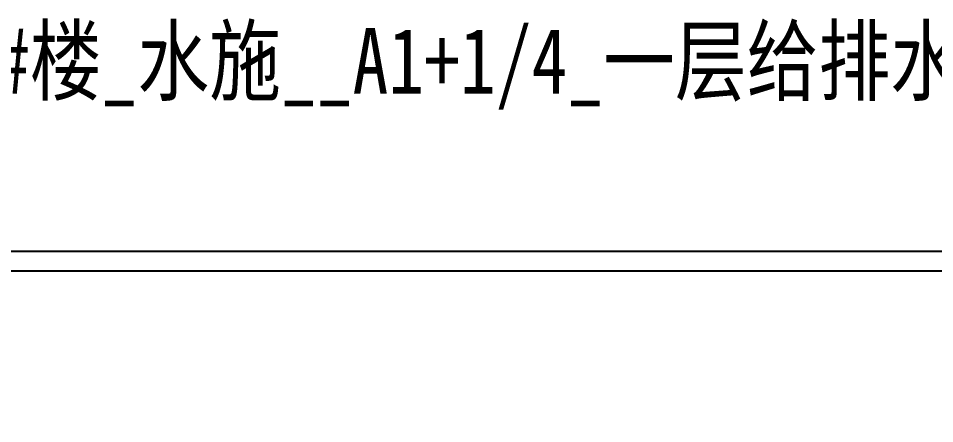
# Model space of a CAD drawing. Extents: x 1031190 to 1725648, y 733081 to 1571294.
# Drawn here: x 1288015 to 1334888, y 1162901 to 1183662 of the extents above; entities that cross this region are included whole.
import ezdxf

# ---------------------------------------------------------------- set-up
doc = ezdxf.new("R2010")
doc.units = 0
doc.header["$LTSCALE"] = 1000
doc.header["$MEASUREMENT"] = 0
doc.layers.add('图框', color=140, linetype='Continuous')
doc.layers.add('导图字', color=7, linetype='Continuous')
doc.styles.add('黑体', font='simhei.ttf')

msp = doc.modelspace()

# ---------------------------------------------------------------- linework, layer by layer
at = {"layer": '图框'}
msp.add_lwpolyline([(1278969.8, 1112318.7), (1384069.8, 1112318.7), (1384069.8, 1171718.7), (1278969.8, 1171718.7)], close=True, dxfattribs=at)
msp.add_lwpolyline([(1278969.8, 1112318.7), (1384069.8, 1112318.7), (1384069.8, 1171718.7), (1278969.8, 1171718.7)], close=True, dxfattribs=at)
at = {"layer": '图框', "const_width": 100}
msp.add_lwpolyline([(1281469.8, 1113318.7), (1383069.8, 1113318.7), (1383069.8, 1170718.7), (1281469.8, 1170718.7)], close=True, dxfattribs=at)
msp.add_lwpolyline([(1281469.8, 1113318.7), (1383069.8, 1113318.7), (1383069.8, 1170718.7), (1281469.8, 1170718.7)], close=True, dxfattribs=at)

# ---------------------------------------------------------------- texts
at = {"layer": '导图字', "color": 1, "style": '黑体', "width": 0.8}
msp.add_text('S-1#楼_水施__A1+1/4_一层给排水平面图', height=3364.726, dxfattribs=at).set_placement((1281277.3, 1179802))

doc.saveas('drawing.dxf')
